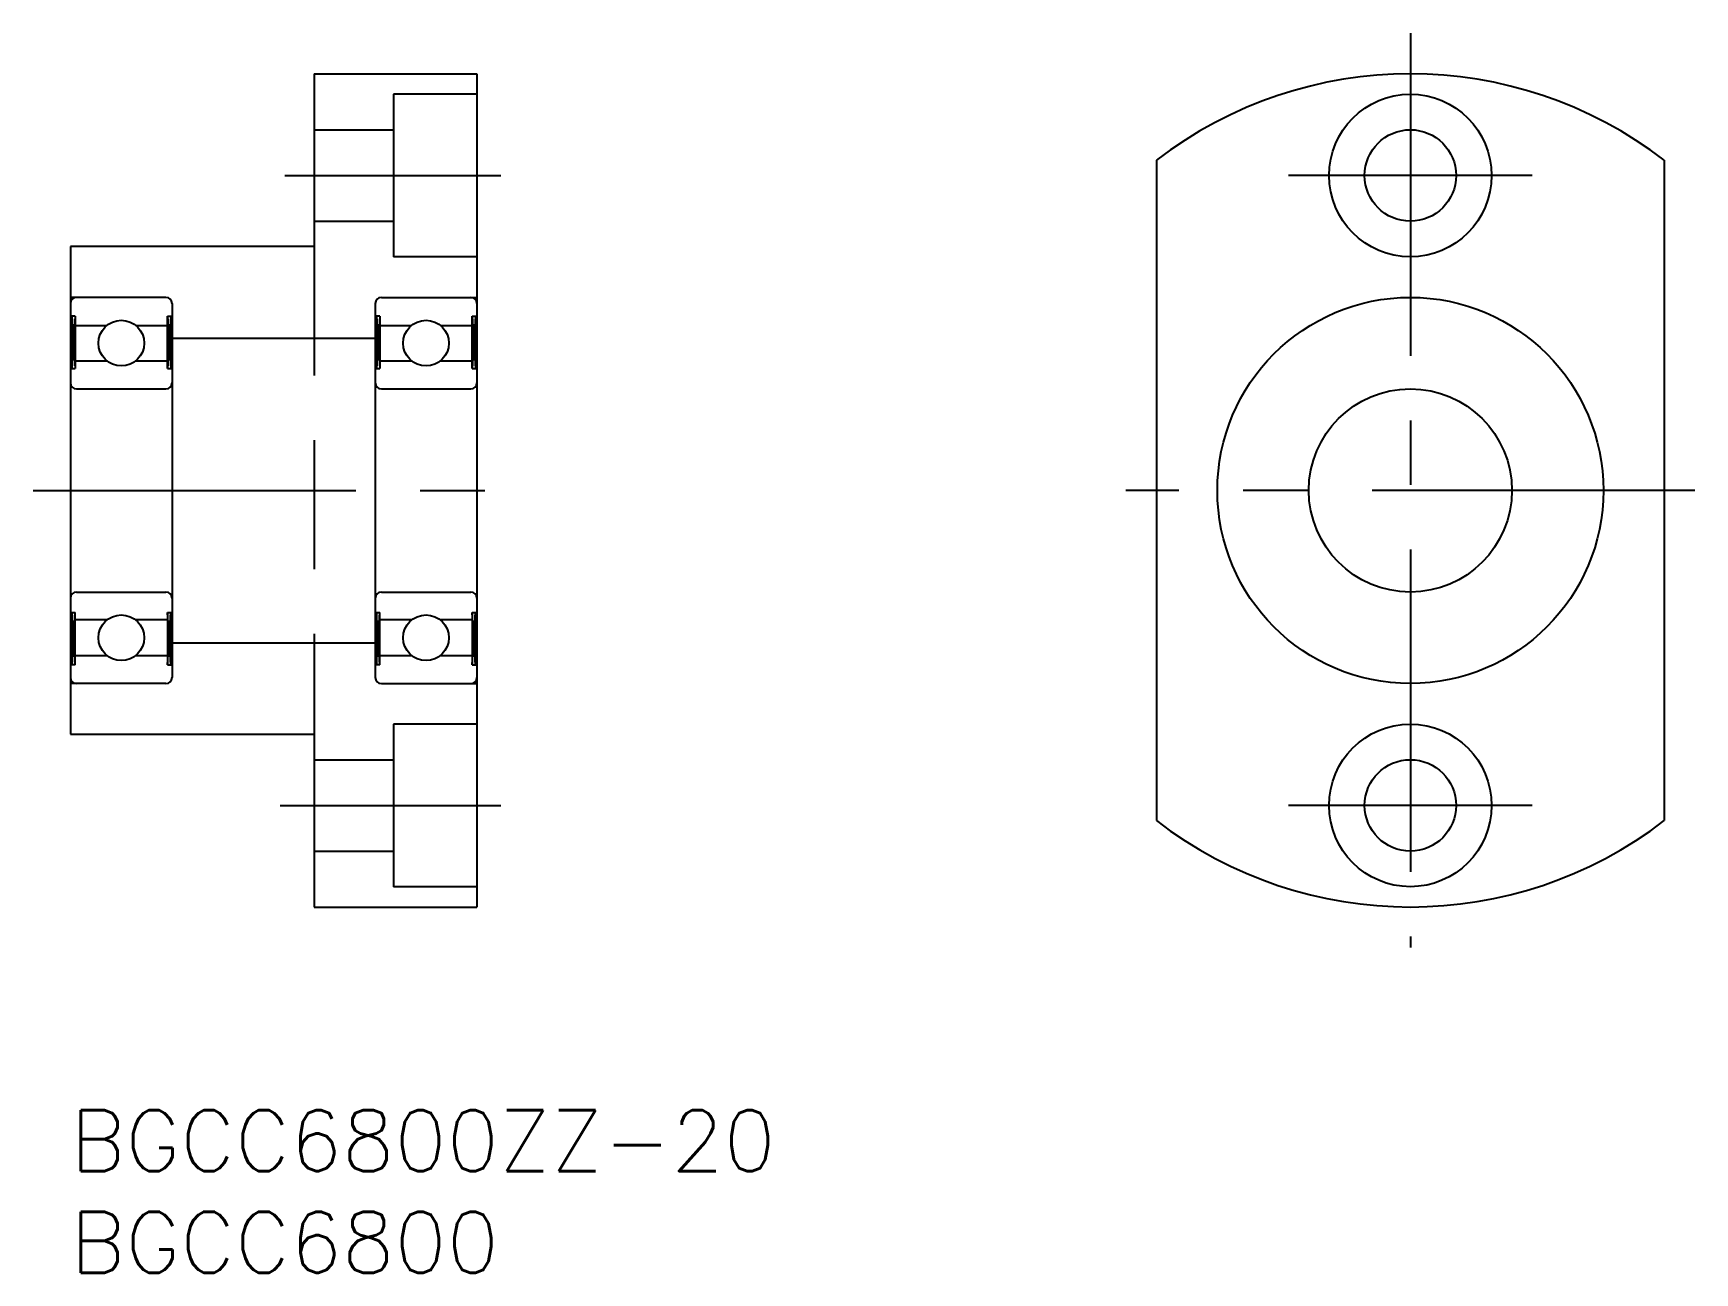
# Model space of a CAD drawing. Extents: x -1.8 to 80, y -8 to 53.
import ezdxf

# ---------------------------------------------------------------- set-up
doc = ezdxf.new("R2010")
doc.units = 0
doc.header["$LTSCALE"] = 0.5
doc.linetypes.add('CENTER', pattern=[50.8, 31.75, -6.35, 6.35, -6.35])
doc.linetypes.add('DASHED', pattern=[19.05, 12.7, -6.35])
for name, color, linetype in [('MSM_CENTER', 1, 'CENTER'), ('MSM_CONTINUOUS', 7, 'CONTINUOUS'), ('MSM_DASHED', 4, 'DASHED'), ('MSM_NARROW', 5, 'CONTINUOUS'), ('MSM_PART_NUMBER', 7, 'CONTINUOUS')]:
    doc.layers.add(name, color=color, linetype=linetype)
doc.styles.get("Standard").update_dxf_attribs({"font": 'txt.shx', "height": 3, "bigfont": 'bigfont.shx'})

msp = doc.modelspace()

# ---------------------------------------------------------------- linework, layer by layer
at = {"layer": 'MSM_CENTER'}
for p, q in [((65.952, 53), (65.952, 8)), ((10.55, 46), (21.176, 46)), ((71.952, 46), (59.952, 46)), ((-1.835, 30.5), (21.238, 30.5)), ((79.952, 30.5), (51.952, 30.5)), ((10.324, 15), (21.176, 15)), ((71.952, 15), (59.952, 15))]:
    msp.add_line(p, q, dxfattribs=at)
at = {"layer": 'MSM_CONTINUOUS'}
for p, q in [((12, 51), (20, 51)), ((12, 51), (12, 42.5)), ((20, 51), (20, 10)), ((20, 50), (15.9, 50)), ((15.9, 50), (15.9, 42)), ((12, 48.25), (15.9, 48.25)), ((53.452, 46.748), (53.452, 14.252)), ((78.452, 46.748), (78.452, 14.252)), ((12, 43.75), (15.9, 43.75)), ((0, 42.5), (0, 18.5)), ((12, 42.5), (0, 42.5)), ((20, 42), (15.9, 42)), ((4.7, 40), (0, 40)), ((5, 39.7), (5, 21.3)), ((15, 39.7), (15, 21.3)), ((15.3, 40), (20, 40)), ((0.23, 39.075), (0, 39.075)), ((0.058, 36.5), (0.058, 39.075)), ((0.23, 39.075), (0.23, 36.5)), ((0.23, 38.62), (1.787, 38.62)), ((3.213, 38.62), (4.77, 38.62)), ((4.77, 39.075), (5, 39.075)), ((4.77, 36.5), (4.77, 39.075)), ((4.943, 39.075), (4.943, 36.5)), ((15.23, 39.075), (15, 39.075)), ((15.057, 36.5), (15.057, 39.075)), ((15.23, 39.075), (15.23, 36.5)), ((15.23, 38.62), (16.787, 38.62)), ((18.213, 38.62), (19.77, 38.62)), ((19.77, 39.075), (20, 39.075)), ((19.77, 36.5), (19.77, 39.075)), ((19.942, 39.075), (19.942, 36.5)), ((5, 38), (15, 38)), ((1.799, 36.87), (0.23, 36.87)), ((4.77, 36.87), (3.201, 36.87)), ((16.799, 36.87), (15.23, 36.87)), ((19.77, 36.87), (18.201, 36.87)), ((0, 36.5), (0.23, 36.5)), ((4.77, 36.5), (5, 36.5)), ((15, 36.5), (15.23, 36.5)), ((19.77, 36.5), (20, 36.5)), ((0.3, 35.5), (4.7, 35.5)), ((15.3, 35.5), (19.7, 35.5)), ((0.3, 25.5), (4.7, 25.5)), ((15.3, 25.5), (19.7, 25.5)), ((0, 24.5), (0.23, 24.5)), ((0.058, 24.5), (0.058, 21.925)), ((0.23, 21.925), (0.23, 24.5)), ((1.799, 24.13), (0.23, 24.13)), ((4.77, 24.13), (3.201, 24.13)), ((4.77, 24.5), (4.77, 21.925)), ((4.77, 24.5), (5, 24.5)), ((4.943, 21.925), (4.943, 24.5)), ((15, 24.5), (15.23, 24.5)), ((15.057, 24.5), (15.057, 21.925)), ((15.23, 21.925), (15.23, 24.5)), ((16.799, 24.13), (15.23, 24.13)), ((19.77, 24.13), (18.201, 24.13)), ((19.77, 24.5), (19.77, 21.925)), ((19.77, 24.5), (20, 24.5)), ((19.942, 21.925), (19.942, 24.5)), ((5, 23), (15, 23)), ((0.23, 22.38), (1.787, 22.38)), ((3.213, 22.38), (4.77, 22.38)), ((15.23, 22.38), (16.787, 22.38)), ((18.213, 22.38), (19.77, 22.38)), ((0.23, 21.925), (0, 21.925)), ((4.77, 21.925), (5, 21.925)), ((15.23, 21.925), (15, 21.925)), ((19.77, 21.925), (20, 21.925)), ((4.7, 21), (0, 21)), ((15.3, 21), (20, 21)), ((15.9, 19), (15.9, 11)), ((20, 19), (15.9, 19)), ((0, 18.5), (12, 18.5)), ((12, 18.5), (12, 10)), ((12, 17.25), (15.9, 17.25)), ((12, 12.75), (15.9, 12.75)), ((20, 11), (15.9, 11)), ((12, 10), (20, 10))]:
    msp.add_line(p, q, dxfattribs=at)
for centre, radius in [((65.952, 46), 4), ((65.952, 46), 2.25), ((65.952, 30.5), 9.5), ((2.5, 37.75), 1.125), ((17.5, 37.75), 1.125), ((65.952, 30.5), 5), ((2.5, 23.25), 1.125), ((17.5, 23.25), 1.125), ((65.952, 15), 4), ((65.952, 15), 2.25)]:
    msp.add_circle(centre, radius, dxfattribs=at)
for centre, radius, start, end in [((65.952, 30.5), 20.5, 52.42813, 127.57187), ((0.3, 39.7), 0.3, 90, 180), ((4.7, 39.7), 0.3, 0, 90), ((15.3, 39.7), 0.3, 90, 180), ((19.7, 39.7), 0.3, 0, 90), ((0.3, 35.8), 0.3, 180, 270), ((4.7, 35.8), 0.3, 270, 0), ((15.3, 35.8), 0.3, 180, 270), ((19.7, 35.8), 0.3, 270, 0), ((0.3, 25.2), 0.3, 90, 180), ((4.7, 25.2), 0.3, 0, 90), ((15.3, 25.2), 0.3, 90, 180), ((19.7, 25.2), 0.3, 0, 90), ((0.3, 21.3), 0.3, 180, 270), ((4.7, 21.3), 0.3, 270, 0), ((15.3, 21.3), 0.3, 180, 270), ((19.7, 21.3), 0.3, 270, 0), ((65.952, 30.5), 20.5, 232.42813, 307.57187)]:
    msp.add_arc(centre, radius, start, end, dxfattribs=at)
at = {"layer": 'MSM_DASHED'}
msp.add_line((12, 42.5), (12, 18.5), dxfattribs=at)
at = {"layer": 'MSM_NARROW'}
for p, q in [((0.058, 39.075), (0.23, 36.5)), ((0.23, 39.075), (0.058, 36.5)), ((4.77, 39.075), (4.943, 36.5)), ((4.943, 39.075), (4.77, 36.5)), ((15.057, 39.075), (15.23, 36.5)), ((15.23, 39.075), (15.057, 36.5)), ((19.77, 39.075), (19.942, 36.5)), ((19.942, 39.075), (19.77, 36.5)), ((0.058, 21.925), (0.23, 24.5)), ((0.23, 21.925), (0.058, 24.5)), ((4.77, 21.925), (4.943, 24.5)), ((4.943, 21.925), (4.77, 24.5)), ((15.057, 21.925), (15.23, 24.5)), ((15.23, 21.925), (15.057, 24.5)), ((19.77, 21.925), (19.942, 24.5)), ((19.942, 21.925), (19.77, 24.5))]:
    msp.add_line(p, q, dxfattribs=at)

# ---------------------------------------------------------------- texts
at = {"layer": 'MSM_PART_NUMBER'}
for s, p in [('BGCC6800ZZ-20', (0, -3)), ('BGCC6800', (0, -8))]:
    msp.add_text(s, height=3, dxfattribs=at).set_placement(p)

doc.saveas('drawing.dxf')
